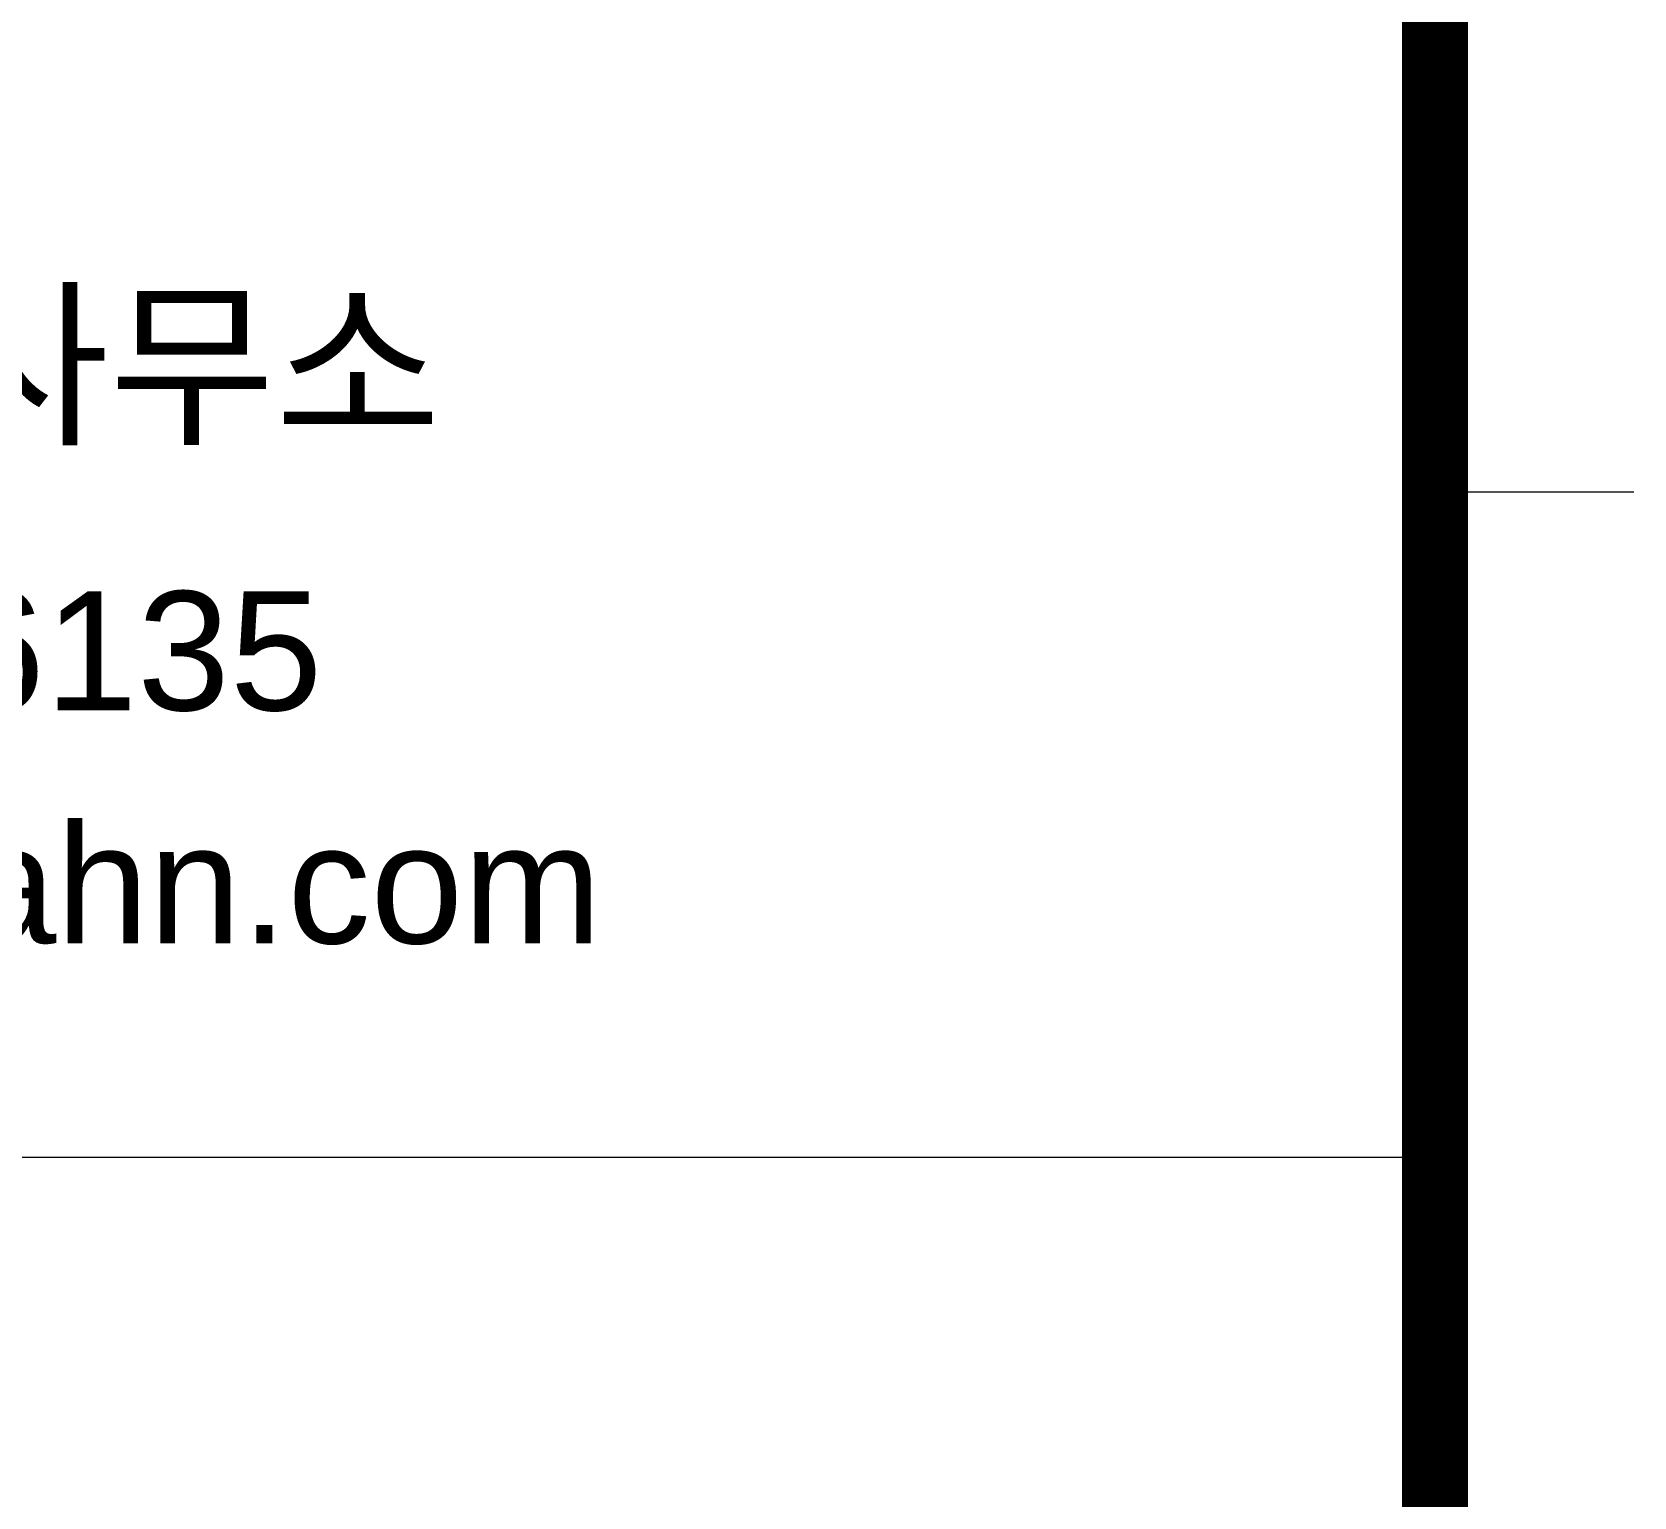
# Model space of a CAD drawing. Header units: millimetres. Extents: x 906 to 41302, y 848 to 28850.
# Drawn here: x 39969 to 41174, y 5843 to 6946 of the extents above; entities that cross this region are included whole.
import ezdxf

# ---------------------------------------------------------------- set-up
doc = ezdxf.new("R2010")
doc.units = ezdxf.units.MM
doc.layers.add('PDF_X-FORM(동탄)$G-BORD-FORM', color=7, linetype='Continuous')
doc.layers.add('PDF_문자', color=7, linetype='Continuous')
doc.styles.add('PDF Arial', font='arial.ttf')

msp = doc.modelspace()

# ---------------------------------------------------------------- linework, layer by layer
at = {"layer": 'PDF_X-FORM(동탄)$G-BORD-FORM', "lineweight": 0, "const_width": 49.7}
msp.add_lwpolyline([(1124.5, 1099.1), (41024.7, 1099.1), (41024.7, 28598.8), (1124.5, 28598.8)], close=True, dxfattribs=at)
at = {"layer": 'PDF_X-FORM(동탄)$G-BORD-FORM', "lineweight": 13}
for points in [[(41024.2, 6599.8), (41174.5, 6599.8)], [(37124.2, 6099.2), (41024.2, 6099.2)]]:
    msp.add_lwpolyline(points, dxfattribs=at)

# ---------------------------------------------------------------- texts
at = {"layer": 'PDF_문자', "attachment_point": 7, "style": 'PDF Arial'}
for s, insert, char_height in [('(주)해안종합건축사사무소', (38809.1, 6615.6), 99.589), ('서울특별시 강남구 봉은사로 208 해안빌딩, 06135', (37621.7, 6418.8), 89.63), ('T.3438 8000 F.3438 8100 www.haeahn.com', (37926.5, 6258.7), 89.63)]:
    msp.add_mtext(s, dxfattribs=dict(at, insert=insert, char_height=char_height))

doc.saveas('drawing.dxf')
